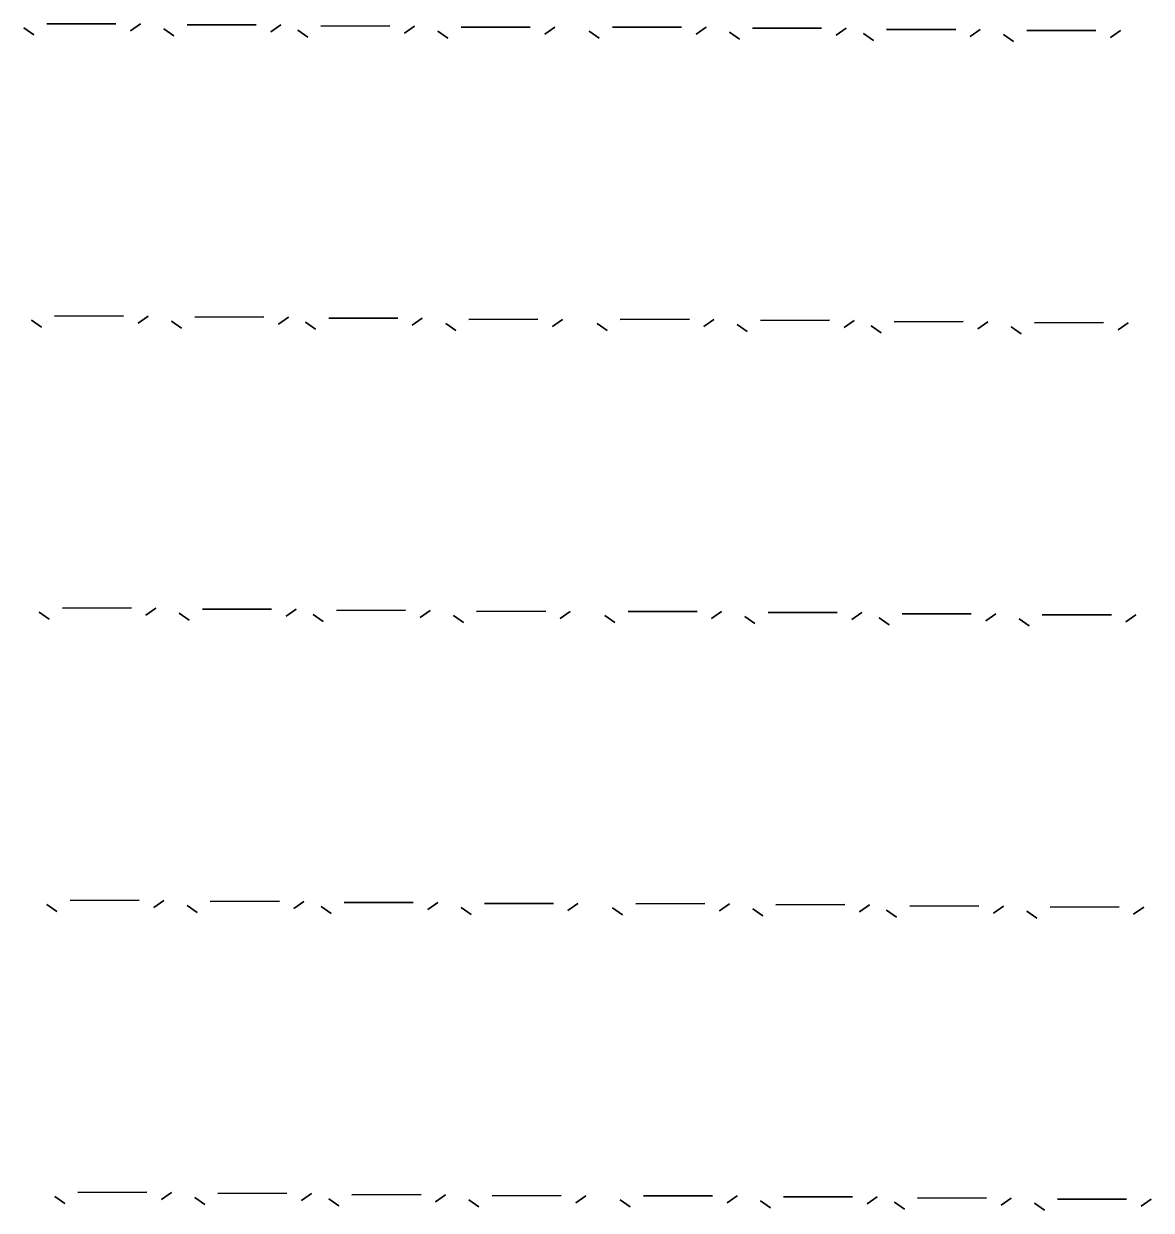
# Model space of a CAD drawing. Extents: x 0 to 5952, y 0 to 1070.
# Drawn here: x 413.6593 to 413.9575, y 396.832 to 397.1457 of the extents above; entities that cross this region are included whole.
import ezdxf

# ---------------------------------------------------------------- set-up
doc = ezdxf.new("R2010")
doc.units = 0

msp = doc.modelspace()

# ---------------------------------------------------------------- linework, layer by layer
at = {"layer": 'PDF2_Camada 1', "color": 7}
for points in [[(413.659282, 397.144586), (413.661928, 397.142734), (413.659282, 397.144586)], [(413.665394, 397.145647), (413.68365, 397.14569), (413.665394, 397.145647)], [(413.687513, 397.143795), (413.690159, 397.145647), (413.687513, 397.143795)], [(413.702488, 397.145361), (413.720744, 397.145422), (413.702488, 397.145361)], [(413.724607, 397.143509), (413.727253, 397.145361), (413.724607, 397.143509)], [(413.737863, 397.145049), (413.756119, 397.14511), (413.737863, 397.145049)], [(413.759982, 397.143197), (413.762628, 397.145049), (413.759982, 397.143197)], [(413.774931, 397.144771), (413.793187, 397.144824), (413.774931, 397.144771)], [(413.79705, 397.142919), (413.799696, 397.144771), (413.79705, 397.142919)], [(413.814962, 397.14475), (413.833219, 397.144814), (413.814962, 397.14475)], [(413.837081, 397.142898), (413.839727, 397.14475), (413.837081, 397.142898)], [(413.85203, 397.14448), (413.870287, 397.144541), (413.85203, 397.14448)], [(413.69635, 397.144303), (413.698996, 397.142451), (413.69635, 397.144303)], [(413.731751, 397.143991), (413.734397, 397.142139), (413.731751, 397.143991)], [(413.768819, 397.143713), (413.771465, 397.141861), (413.768819, 397.143713)], [(413.80885, 397.143689), (413.811496, 397.141837), (413.80885, 397.143689)], [(413.845919, 397.143422), (413.848564, 397.14157), (413.845919, 397.143422)], [(413.87415, 397.142628), (413.876795, 397.14448), (413.87415, 397.142628)], [(413.881373, 397.143078), (413.884018, 397.141226), (413.881373, 397.143078)], [(413.887485, 397.144134), (413.905741, 397.144197), (413.887485, 397.144134)], [(413.909604, 397.142282), (413.912249, 397.144134), (413.909604, 397.142282)], [(413.918414, 397.142829), (413.92106, 397.140977), (413.918414, 397.142829)], [(413.924553, 397.143885), (413.942809, 397.143938), (413.924553, 397.143885)], [(413.946672, 397.142033), (413.949318, 397.143885), (413.946672, 397.142033)], [(413.661319, 397.067341), (413.663965, 397.065489), (413.661319, 397.067341)], [(413.667431, 397.068397), (413.685687, 397.06846), (413.667431, 397.068397)], [(413.68955, 397.066545), (413.692196, 397.068397), (413.68955, 397.066545)], [(413.698387, 397.067058), (413.701033, 397.065206), (413.698387, 397.067058)], [(413.704499, 397.068119), (413.722755, 397.068177), (413.704499, 397.068119)], [(413.726618, 397.066264), (413.729264, 397.068116), (413.726618, 397.066264)], [(413.733815, 397.066743), (413.736461, 397.064891), (413.733815, 397.066743)], [(413.739927, 397.067804), (413.758183, 397.06787), (413.739927, 397.067804)], [(413.762046, 397.065952), (413.764692, 397.067804), (413.762046, 397.065952)], [(413.770883, 397.066468), (413.773529, 397.064616), (413.770883, 397.066468)], [(413.777021, 397.067524), (413.795277, 397.067587), (413.777021, 397.067524)], [(413.79914, 397.065674), (413.801786, 397.067526), (413.79914, 397.065674)], [(413.810914, 397.066436), (413.81356, 397.064584), (413.810914, 397.066436)], [(413.817053, 397.067492), (413.835309, 397.067534), (413.817053, 397.067492)], [(413.839172, 397.06564), (413.841817, 397.067492), (413.839172, 397.06564)], [(413.847982, 397.066164), (413.850628, 397.064312), (413.847982, 397.066164)], [(413.854121, 397.067222), (413.872377, 397.067304), (413.854121, 397.067222)], [(413.87624, 397.06537), (413.878886, 397.067222), (413.87624, 397.06537)], [(413.889495, 397.066891), (413.907752, 397.066976), (413.889495, 397.066891)], [(413.911614, 397.065039), (413.91426, 397.066891), (413.911614, 397.065039)], [(413.92659, 397.06664), (413.944846, 397.066706), (413.92659, 397.06664)], [(413.948709, 397.064785), (413.951355, 397.066637), (413.948709, 397.064785)], [(413.883383, 397.065833), (413.886029, 397.063981), (413.883383, 397.065833)], [(413.920452, 397.065579), (413.923097, 397.063727), (413.920452, 397.065579)], [(413.669495, 396.991149), (413.687751, 396.991215), (413.669495, 396.991149)], [(413.691614, 396.989297), (413.69426, 396.991149), (413.691614, 396.989297)], [(413.706563, 396.990871), (413.724819, 396.990922), (413.706563, 396.990871)], [(413.728682, 396.989019), (413.731328, 396.990871), (413.728682, 396.989019)], [(413.663383, 396.990094), (413.666029, 396.988241), (413.663383, 396.990094)], [(413.700424, 396.989813), (413.70307, 396.987961), (413.700424, 396.989813)], [(413.735852, 396.989498), (413.738498, 396.987646), (413.735852, 396.989498)], [(413.741964, 396.990559), (413.76022, 396.990596), (413.741964, 396.990559)], [(413.764083, 396.988707), (413.766729, 396.990559), (413.764083, 396.988707)], [(413.77292, 396.98922), (413.775566, 396.987368), (413.77292, 396.98922)], [(413.779058, 396.990276), (413.797315, 396.990342), (413.779058, 396.990276)], [(413.801178, 396.988427), (413.803823, 396.990279), (413.801178, 396.988427)], [(413.812951, 396.989191), (413.815597, 396.987339), (413.812951, 396.989191)], [(413.81909, 396.990247), (413.837346, 396.990284), (413.81909, 396.990247)], [(413.841209, 396.988395), (413.843855, 396.990247), (413.841209, 396.988395)], [(413.85002, 396.988916), (413.852665, 396.987064), (413.85002, 396.988916)], [(413.856158, 396.989977), (413.874414, 396.990019), (413.856158, 396.989977)], [(413.878277, 396.988125), (413.880923, 396.989977), (413.878277, 396.988125)], [(413.885474, 396.988588), (413.88812, 396.986736), (413.885474, 396.988588)], [(413.891586, 396.989646), (413.909842, 396.989691), (413.891586, 396.989646)], [(413.913705, 396.987794), (413.916351, 396.989646), (413.913705, 396.987794)], [(413.922515, 396.988318), (413.925161, 396.986466), (413.922515, 396.988318)], [(413.928654, 396.989374), (413.94691, 396.989432), (413.928654, 396.989374)], [(413.950773, 396.987524), (413.953419, 396.989377), (413.950773, 396.987524)], [(413.66542, 396.912849), (413.668066, 396.910996), (413.66542, 396.912849)], [(413.671532, 396.913904), (413.689788, 396.91397), (413.671532, 396.913904)], [(413.693651, 396.912052), (413.696297, 396.913904), (413.693651, 396.912052)], [(413.702488, 396.912568), (413.705134, 396.910716), (413.702488, 396.912568)], [(413.708626, 396.913626), (413.726883, 396.913693), (413.708626, 396.913626)], [(413.730746, 396.911774), (413.733391, 396.913626), (413.730746, 396.911774)], [(413.744028, 396.913314), (413.762284, 396.913375), (413.744028, 396.913314)], [(413.766147, 396.911462), (413.768793, 396.913314), (413.766147, 396.911462)], [(413.781096, 396.913031), (413.799352, 396.913076), (413.781096, 396.913031)], [(413.803215, 396.911182), (413.805861, 396.913034), (413.803215, 396.911182)], [(413.821127, 396.913015), (413.839383, 396.913084), (413.821127, 396.913015)], [(413.843246, 396.911163), (413.845892, 396.913015), (413.843246, 396.911163)], [(413.858169, 396.912732), (413.876425, 396.912769), (413.858169, 396.912732)], [(413.880288, 396.91088), (413.882934, 396.912732), (413.880288, 396.91088)], [(413.893596, 396.912401), (413.911853, 396.912449), (413.893596, 396.912401)], [(413.915716, 396.910549), (413.918361, 396.912401), (413.915716, 396.910549)], [(413.737916, 396.912259), (413.740562, 396.910406), (413.737916, 396.912259)], [(413.774984, 396.911975), (413.77763, 396.910123), (413.774984, 396.911975)], [(413.815015, 396.911954), (413.817661, 396.910102), (413.815015, 396.911954)], [(413.852057, 396.911671), (413.854703, 396.909819), (413.852057, 396.911671)], [(413.887485, 396.911343), (413.89013, 396.909491), (413.887485, 396.911343)], [(413.924553, 396.911071), (413.927198, 396.909218), (413.924553, 396.911071)], [(413.930691, 396.912126), (413.948947, 396.912184), (413.930691, 396.912126)], [(413.95281, 396.910277), (413.955456, 396.912129), (413.95281, 396.910277)], [(413.667484, 396.83559), (413.67013, 396.833738), (413.667484, 396.83559)], [(413.673596, 396.836651), (413.691852, 396.836704), (413.673596, 396.836651)], [(413.695715, 396.834799), (413.698361, 396.836651), (413.695715, 396.834799)], [(413.704525, 396.835323), (413.707171, 396.833471), (413.704525, 396.835323)], [(413.710637, 396.836384), (413.728893, 396.836453), (413.710637, 396.836384)], [(413.732756, 396.834529), (413.735402, 396.836381), (413.732756, 396.834529)], [(413.739953, 396.835011), (413.742599, 396.833159), (413.739953, 396.835011)], [(413.746091, 396.836069), (413.764348, 396.836151), (413.746091, 396.836069)], [(413.76821, 396.834217), (413.770856, 396.836069), (413.76821, 396.834217)], [(413.777021, 396.83473), (413.779667, 396.832878), (413.777021, 396.83473)], [(413.783159, 396.835786), (413.801416, 396.835866), (413.783159, 396.835786)], [(413.805279, 396.833937), (413.807924, 396.835789), (413.805279, 396.833937)], [(413.817053, 396.834701), (413.819698, 396.832849), (413.817053, 396.834701)], [(413.823164, 396.83576), (413.841421, 396.835807), (413.823164, 396.83576)], [(413.845284, 396.833908), (413.847929, 396.83576), (413.845284, 396.833908)], [(413.854094, 396.834426), (413.85674, 396.832574), (413.854094, 396.834426)], [(413.860206, 396.835485), (413.878462, 396.835545), (413.860206, 396.835485)], [(413.882325, 396.833632), (413.884971, 396.835485), (413.882325, 396.833632)], [(413.889548, 396.834098), (413.892194, 396.832246), (413.889548, 396.834098)], [(413.89566, 396.835156), (413.913916, 396.835217), (413.89566, 396.835156)], [(413.917779, 396.833304), (413.920425, 396.835156), (413.917779, 396.833304)], [(413.932702, 396.834873), (413.950958, 396.834934), (413.932702, 396.834873)], [(413.954821, 396.833021), (413.957467, 396.834873), (413.954821, 396.833021)], [(413.92659, 396.833812), (413.929236, 396.83196), (413.92659, 396.833812)]]:
    msp.add_lwpolyline(points, dxfattribs=at)
at = {"layer": 'PDF3_Solid Fills', "color": 7}
for points in [[(413.659282, 397.144586), (413.661928, 397.142734), (413.659282, 397.144586)], [(413.665394, 397.145647), (413.68365, 397.14569), (413.665394, 397.145647)], [(413.687513, 397.143795), (413.690159, 397.145647), (413.687513, 397.143795)], [(413.702488, 397.145361), (413.720744, 397.145422), (413.702488, 397.145361)], [(413.724607, 397.143509), (413.727253, 397.145361), (413.724607, 397.143509)], [(413.737863, 397.145049), (413.756119, 397.14511), (413.737863, 397.145049)], [(413.759982, 397.143197), (413.762628, 397.145049), (413.759982, 397.143197)], [(413.774931, 397.144771), (413.793187, 397.144824), (413.774931, 397.144771)], [(413.79705, 397.142919), (413.799696, 397.144771), (413.79705, 397.142919)], [(413.814962, 397.14475), (413.833219, 397.144814), (413.814962, 397.14475)], [(413.837081, 397.142898), (413.839727, 397.14475), (413.837081, 397.142898)], [(413.85203, 397.14448), (413.870287, 397.144541), (413.85203, 397.14448)], [(413.69635, 397.144303), (413.698996, 397.142451), (413.69635, 397.144303)], [(413.731751, 397.143991), (413.734397, 397.142139), (413.731751, 397.143991)], [(413.768819, 397.143713), (413.771465, 397.141861), (413.768819, 397.143713)], [(413.80885, 397.143689), (413.811496, 397.141837), (413.80885, 397.143689)], [(413.845919, 397.143422), (413.848564, 397.14157), (413.845919, 397.143422)], [(413.87415, 397.142628), (413.876795, 397.14448), (413.87415, 397.142628)], [(413.881373, 397.143078), (413.884018, 397.141226), (413.881373, 397.143078)], [(413.887485, 397.144134), (413.905741, 397.144197), (413.887485, 397.144134)], [(413.909604, 397.142282), (413.912249, 397.144134), (413.909604, 397.142282)], [(413.918414, 397.142829), (413.92106, 397.140977), (413.918414, 397.142829)], [(413.924553, 397.143885), (413.942809, 397.143938), (413.924553, 397.143885)], [(413.946672, 397.142033), (413.949318, 397.143885), (413.946672, 397.142033)], [(413.661319, 397.067341), (413.663965, 397.065489), (413.661319, 397.067341)], [(413.667431, 397.068397), (413.685687, 397.06846), (413.667431, 397.068397)], [(413.68955, 397.066545), (413.692196, 397.068397), (413.68955, 397.066545)], [(413.698387, 397.067058), (413.701033, 397.065206), (413.698387, 397.067058)], [(413.704499, 397.068119), (413.722755, 397.068177), (413.704499, 397.068119)], [(413.726618, 397.066264), (413.729264, 397.068116), (413.726618, 397.066264)], [(413.733815, 397.066743), (413.736461, 397.064891), (413.733815, 397.066743)], [(413.739927, 397.067804), (413.758183, 397.06787), (413.739927, 397.067804)], [(413.762046, 397.065952), (413.764692, 397.067804), (413.762046, 397.065952)], [(413.770883, 397.066468), (413.773529, 397.064616), (413.770883, 397.066468)], [(413.777021, 397.067524), (413.795277, 397.067587), (413.777021, 397.067524)], [(413.79914, 397.065674), (413.801786, 397.067526), (413.79914, 397.065674)], [(413.810914, 397.066436), (413.81356, 397.064584), (413.810914, 397.066436)], [(413.817053, 397.067492), (413.835309, 397.067534), (413.817053, 397.067492)], [(413.839172, 397.06564), (413.841817, 397.067492), (413.839172, 397.06564)], [(413.847982, 397.066164), (413.850628, 397.064312), (413.847982, 397.066164)], [(413.854121, 397.067222), (413.872377, 397.067304), (413.854121, 397.067222)], [(413.87624, 397.06537), (413.878886, 397.067222), (413.87624, 397.06537)], [(413.889495, 397.066891), (413.907752, 397.066976), (413.889495, 397.066891)], [(413.911614, 397.065039), (413.91426, 397.066891), (413.911614, 397.065039)], [(413.92659, 397.06664), (413.944846, 397.066706), (413.92659, 397.06664)], [(413.948709, 397.064785), (413.951355, 397.066637), (413.948709, 397.064785)], [(413.883383, 397.065833), (413.886029, 397.063981), (413.883383, 397.065833)], [(413.920452, 397.065579), (413.923097, 397.063727), (413.920452, 397.065579)], [(413.669495, 396.991149), (413.687751, 396.991215), (413.669495, 396.991149)], [(413.691614, 396.989297), (413.69426, 396.991149), (413.691614, 396.989297)], [(413.706563, 396.990871), (413.724819, 396.990922), (413.706563, 396.990871)], [(413.728682, 396.989019), (413.731328, 396.990871), (413.728682, 396.989019)], [(413.663383, 396.990094), (413.666029, 396.988241), (413.663383, 396.990094)], [(413.700424, 396.989813), (413.70307, 396.987961), (413.700424, 396.989813)], [(413.735852, 396.989498), (413.738498, 396.987646), (413.735852, 396.989498)], [(413.741964, 396.990559), (413.76022, 396.990596), (413.741964, 396.990559)], [(413.764083, 396.988707), (413.766729, 396.990559), (413.764083, 396.988707)], [(413.77292, 396.98922), (413.775566, 396.987368), (413.77292, 396.98922)], [(413.779058, 396.990276), (413.797315, 396.990342), (413.779058, 396.990276)], [(413.801178, 396.988427), (413.803823, 396.990279), (413.801178, 396.988427)], [(413.812951, 396.989191), (413.815597, 396.987339), (413.812951, 396.989191)], [(413.81909, 396.990247), (413.837346, 396.990284), (413.81909, 396.990247)], [(413.841209, 396.988395), (413.843855, 396.990247), (413.841209, 396.988395)], [(413.85002, 396.988916), (413.852665, 396.987064), (413.85002, 396.988916)], [(413.856158, 396.989977), (413.874414, 396.990019), (413.856158, 396.989977)], [(413.878277, 396.988125), (413.880923, 396.989977), (413.878277, 396.988125)], [(413.885474, 396.988588), (413.88812, 396.986736), (413.885474, 396.988588)], [(413.891586, 396.989646), (413.909842, 396.989691), (413.891586, 396.989646)], [(413.913705, 396.987794), (413.916351, 396.989646), (413.913705, 396.987794)], [(413.922515, 396.988318), (413.925161, 396.986466), (413.922515, 396.988318)], [(413.928654, 396.989374), (413.94691, 396.989432), (413.928654, 396.989374)], [(413.950773, 396.987524), (413.953419, 396.989377), (413.950773, 396.987524)], [(413.66542, 396.912849), (413.668066, 396.910996), (413.66542, 396.912849)], [(413.671532, 396.913904), (413.689788, 396.91397), (413.671532, 396.913904)], [(413.693651, 396.912052), (413.696297, 396.913904), (413.693651, 396.912052)], [(413.702488, 396.912568), (413.705134, 396.910716), (413.702488, 396.912568)], [(413.708626, 396.913626), (413.726883, 396.913693), (413.708626, 396.913626)], [(413.730746, 396.911774), (413.733391, 396.913626), (413.730746, 396.911774)], [(413.744028, 396.913314), (413.762284, 396.913375), (413.744028, 396.913314)], [(413.766147, 396.911462), (413.768793, 396.913314), (413.766147, 396.911462)], [(413.781096, 396.913031), (413.799352, 396.913076), (413.781096, 396.913031)], [(413.803215, 396.911182), (413.805861, 396.913034), (413.803215, 396.911182)], [(413.821127, 396.913015), (413.839383, 396.913084), (413.821127, 396.913015)], [(413.843246, 396.911163), (413.845892, 396.913015), (413.843246, 396.911163)], [(413.858169, 396.912732), (413.876425, 396.912769), (413.858169, 396.912732)], [(413.880288, 396.91088), (413.882934, 396.912732), (413.880288, 396.91088)], [(413.893596, 396.912401), (413.911853, 396.912449), (413.893596, 396.912401)], [(413.915716, 396.910549), (413.918361, 396.912401), (413.915716, 396.910549)], [(413.737916, 396.912259), (413.740562, 396.910406), (413.737916, 396.912259)], [(413.774984, 396.911975), (413.77763, 396.910123), (413.774984, 396.911975)], [(413.815015, 396.911954), (413.817661, 396.910102), (413.815015, 396.911954)], [(413.852057, 396.911671), (413.854703, 396.909819), (413.852057, 396.911671)], [(413.887485, 396.911343), (413.89013, 396.909491), (413.887485, 396.911343)], [(413.924553, 396.911071), (413.927198, 396.909218), (413.924553, 396.911071)], [(413.930691, 396.912126), (413.948947, 396.912184), (413.930691, 396.912126)], [(413.95281, 396.910277), (413.955456, 396.912129), (413.95281, 396.910277)], [(413.667484, 396.83559), (413.67013, 396.833738), (413.667484, 396.83559)], [(413.673596, 396.836651), (413.691852, 396.836704), (413.673596, 396.836651)], [(413.695715, 396.834799), (413.698361, 396.836651), (413.695715, 396.834799)], [(413.704525, 396.835323), (413.707171, 396.833471), (413.704525, 396.835323)], [(413.710637, 396.836384), (413.728893, 396.836453), (413.710637, 396.836384)], [(413.732756, 396.834529), (413.735402, 396.836381), (413.732756, 396.834529)], [(413.739953, 396.835011), (413.742599, 396.833159), (413.739953, 396.835011)], [(413.746091, 396.836069), (413.764348, 396.836151), (413.746091, 396.836069)], [(413.76821, 396.834217), (413.770856, 396.836069), (413.76821, 396.834217)], [(413.777021, 396.83473), (413.779667, 396.832878), (413.777021, 396.83473)], [(413.783159, 396.835786), (413.801416, 396.835866), (413.783159, 396.835786)], [(413.805279, 396.833937), (413.807924, 396.835789), (413.805279, 396.833937)], [(413.817053, 396.834701), (413.819698, 396.832849), (413.817053, 396.834701)], [(413.823164, 396.83576), (413.841421, 396.835807), (413.823164, 396.83576)], [(413.845284, 396.833908), (413.847929, 396.83576), (413.845284, 396.833908)], [(413.854094, 396.834426), (413.85674, 396.832574), (413.854094, 396.834426)], [(413.860206, 396.835485), (413.878462, 396.835545), (413.860206, 396.835485)], [(413.882325, 396.833632), (413.884971, 396.835485), (413.882325, 396.833632)], [(413.889548, 396.834098), (413.892194, 396.832246), (413.889548, 396.834098)], [(413.89566, 396.835156), (413.913916, 396.835217), (413.89566, 396.835156)], [(413.917779, 396.833304), (413.920425, 396.835156), (413.917779, 396.833304)], [(413.932702, 396.834873), (413.950958, 396.834934), (413.932702, 396.834873)], [(413.954821, 396.833021), (413.957467, 396.834873), (413.954821, 396.833021)], [(413.92659, 396.833812), (413.929236, 396.83196), (413.92659, 396.833812)]]:
    msp.add_lwpolyline(points, dxfattribs=at)
at = {"layer": 'PDF_Camada 1', "color": 7}
for points in [[(413.659282, 397.144586), (413.661928, 397.142734), (413.659282, 397.144586)], [(413.665394, 397.145647), (413.68365, 397.14569), (413.665394, 397.145647)], [(413.687513, 397.143795), (413.690159, 397.145647), (413.687513, 397.143795)], [(413.702488, 397.145361), (413.720744, 397.145422), (413.702488, 397.145361)], [(413.724607, 397.143509), (413.727253, 397.145361), (413.724607, 397.143509)], [(413.737863, 397.145049), (413.756119, 397.14511), (413.737863, 397.145049)], [(413.759982, 397.143197), (413.762628, 397.145049), (413.759982, 397.143197)], [(413.774931, 397.144771), (413.793187, 397.144824), (413.774931, 397.144771)], [(413.79705, 397.142919), (413.799696, 397.144771), (413.79705, 397.142919)], [(413.814962, 397.14475), (413.833219, 397.144814), (413.814962, 397.14475)], [(413.837081, 397.142898), (413.839727, 397.14475), (413.837081, 397.142898)], [(413.85203, 397.14448), (413.870287, 397.144541), (413.85203, 397.14448)], [(413.69635, 397.144303), (413.698996, 397.142451), (413.69635, 397.144303)], [(413.731751, 397.143991), (413.734397, 397.142139), (413.731751, 397.143991)], [(413.768819, 397.143713), (413.771465, 397.141861), (413.768819, 397.143713)], [(413.80885, 397.143689), (413.811496, 397.141837), (413.80885, 397.143689)], [(413.845919, 397.143422), (413.848564, 397.14157), (413.845919, 397.143422)], [(413.87415, 397.142628), (413.876795, 397.14448), (413.87415, 397.142628)], [(413.881373, 397.143078), (413.884018, 397.141226), (413.881373, 397.143078)], [(413.887485, 397.144134), (413.905741, 397.144197), (413.887485, 397.144134)], [(413.909604, 397.142282), (413.912249, 397.144134), (413.909604, 397.142282)], [(413.918414, 397.142829), (413.92106, 397.140977), (413.918414, 397.142829)], [(413.924553, 397.143885), (413.942809, 397.143938), (413.924553, 397.143885)], [(413.946672, 397.142033), (413.949318, 397.143885), (413.946672, 397.142033)], [(413.661319, 397.067341), (413.663965, 397.065489), (413.661319, 397.067341)], [(413.667431, 397.068397), (413.685687, 397.06846), (413.667431, 397.068397)], [(413.68955, 397.066545), (413.692196, 397.068397), (413.68955, 397.066545)], [(413.698387, 397.067058), (413.701033, 397.065206), (413.698387, 397.067058)], [(413.704499, 397.068119), (413.722755, 397.068177), (413.704499, 397.068119)], [(413.726618, 397.066264), (413.729264, 397.068116), (413.726618, 397.066264)], [(413.733815, 397.066743), (413.736461, 397.064891), (413.733815, 397.066743)], [(413.739927, 397.067804), (413.758183, 397.06787), (413.739927, 397.067804)], [(413.762046, 397.065952), (413.764692, 397.067804), (413.762046, 397.065952)], [(413.770883, 397.066468), (413.773529, 397.064616), (413.770883, 397.066468)], [(413.777021, 397.067524), (413.795277, 397.067587), (413.777021, 397.067524)], [(413.79914, 397.065674), (413.801786, 397.067526), (413.79914, 397.065674)], [(413.810914, 397.066436), (413.81356, 397.064584), (413.810914, 397.066436)], [(413.817053, 397.067492), (413.835309, 397.067534), (413.817053, 397.067492)], [(413.839172, 397.06564), (413.841817, 397.067492), (413.839172, 397.06564)], [(413.847982, 397.066164), (413.850628, 397.064312), (413.847982, 397.066164)], [(413.854121, 397.067222), (413.872377, 397.067304), (413.854121, 397.067222)], [(413.87624, 397.06537), (413.878886, 397.067222), (413.87624, 397.06537)], [(413.889495, 397.066891), (413.907752, 397.066976), (413.889495, 397.066891)], [(413.911614, 397.065039), (413.91426, 397.066891), (413.911614, 397.065039)], [(413.92659, 397.06664), (413.944846, 397.066706), (413.92659, 397.06664)], [(413.948709, 397.064785), (413.951355, 397.066637), (413.948709, 397.064785)], [(413.883383, 397.065833), (413.886029, 397.063981), (413.883383, 397.065833)], [(413.920452, 397.065579), (413.923097, 397.063727), (413.920452, 397.065579)], [(413.669495, 396.991149), (413.687751, 396.991215), (413.669495, 396.991149)], [(413.691614, 396.989297), (413.69426, 396.991149), (413.691614, 396.989297)], [(413.706563, 396.990871), (413.724819, 396.990922), (413.706563, 396.990871)], [(413.728682, 396.989019), (413.731328, 396.990871), (413.728682, 396.989019)], [(413.663383, 396.990094), (413.666029, 396.988241), (413.663383, 396.990094)], [(413.700424, 396.989813), (413.70307, 396.987961), (413.700424, 396.989813)], [(413.735852, 396.989498), (413.738498, 396.987646), (413.735852, 396.989498)], [(413.741964, 396.990559), (413.76022, 396.990596), (413.741964, 396.990559)], [(413.764083, 396.988707), (413.766729, 396.990559), (413.764083, 396.988707)], [(413.77292, 396.98922), (413.775566, 396.987368), (413.77292, 396.98922)], [(413.779058, 396.990276), (413.797315, 396.990342), (413.779058, 396.990276)], [(413.801178, 396.988427), (413.803823, 396.990279), (413.801178, 396.988427)], [(413.812951, 396.989191), (413.815597, 396.987339), (413.812951, 396.989191)], [(413.81909, 396.990247), (413.837346, 396.990284), (413.81909, 396.990247)], [(413.841209, 396.988395), (413.843855, 396.990247), (413.841209, 396.988395)], [(413.85002, 396.988916), (413.852665, 396.987064), (413.85002, 396.988916)], [(413.856158, 396.989977), (413.874414, 396.990019), (413.856158, 396.989977)], [(413.878277, 396.988125), (413.880923, 396.989977), (413.878277, 396.988125)], [(413.885474, 396.988588), (413.88812, 396.986736), (413.885474, 396.988588)], [(413.891586, 396.989646), (413.909842, 396.989691), (413.891586, 396.989646)], [(413.913705, 396.987794), (413.916351, 396.989646), (413.913705, 396.987794)], [(413.922515, 396.988318), (413.925161, 396.986466), (413.922515, 396.988318)], [(413.928654, 396.989374), (413.94691, 396.989432), (413.928654, 396.989374)], [(413.950773, 396.987524), (413.953419, 396.989377), (413.950773, 396.987524)], [(413.66542, 396.912849), (413.668066, 396.910996), (413.66542, 396.912849)], [(413.671532, 396.913904), (413.689788, 396.91397), (413.671532, 396.913904)], [(413.693651, 396.912052), (413.696297, 396.913904), (413.693651, 396.912052)], [(413.702488, 396.912568), (413.705134, 396.910716), (413.702488, 396.912568)], [(413.708626, 396.913626), (413.726883, 396.913693), (413.708626, 396.913626)], [(413.730746, 396.911774), (413.733391, 396.913626), (413.730746, 396.911774)], [(413.744028, 396.913314), (413.762284, 396.913375), (413.744028, 396.913314)], [(413.766147, 396.911462), (413.768793, 396.913314), (413.766147, 396.911462)], [(413.781096, 396.913031), (413.799352, 396.913076), (413.781096, 396.913031)], [(413.803215, 396.911182), (413.805861, 396.913034), (413.803215, 396.911182)], [(413.821127, 396.913015), (413.839383, 396.913084), (413.821127, 396.913015)], [(413.843246, 396.911163), (413.845892, 396.913015), (413.843246, 396.911163)], [(413.858169, 396.912732), (413.876425, 396.912769), (413.858169, 396.912732)], [(413.880288, 396.91088), (413.882934, 396.912732), (413.880288, 396.91088)], [(413.893596, 396.912401), (413.911853, 396.912449), (413.893596, 396.912401)], [(413.915716, 396.910549), (413.918361, 396.912401), (413.915716, 396.910549)], [(413.737916, 396.912259), (413.740562, 396.910406), (413.737916, 396.912259)], [(413.774984, 396.911975), (413.77763, 396.910123), (413.774984, 396.911975)], [(413.815015, 396.911954), (413.817661, 396.910102), (413.815015, 396.911954)], [(413.852057, 396.911671), (413.854703, 396.909819), (413.852057, 396.911671)], [(413.887485, 396.911343), (413.89013, 396.909491), (413.887485, 396.911343)], [(413.924553, 396.911071), (413.927198, 396.909218), (413.924553, 396.911071)], [(413.930691, 396.912126), (413.948947, 396.912184), (413.930691, 396.912126)], [(413.95281, 396.910277), (413.955456, 396.912129), (413.95281, 396.910277)], [(413.667484, 396.83559), (413.67013, 396.833738), (413.667484, 396.83559)], [(413.673596, 396.836651), (413.691852, 396.836704), (413.673596, 396.836651)], [(413.695715, 396.834799), (413.698361, 396.836651), (413.695715, 396.834799)], [(413.704525, 396.835323), (413.707171, 396.833471), (413.704525, 396.835323)], [(413.710637, 396.836384), (413.728893, 396.836453), (413.710637, 396.836384)], [(413.732756, 396.834529), (413.735402, 396.836381), (413.732756, 396.834529)], [(413.739953, 396.835011), (413.742599, 396.833159), (413.739953, 396.835011)], [(413.746091, 396.836069), (413.764348, 396.836151), (413.746091, 396.836069)], [(413.76821, 396.834217), (413.770856, 396.836069), (413.76821, 396.834217)], [(413.777021, 396.83473), (413.779667, 396.832878), (413.777021, 396.83473)], [(413.783159, 396.835786), (413.801416, 396.835866), (413.783159, 396.835786)], [(413.805279, 396.833937), (413.807924, 396.835789), (413.805279, 396.833937)], [(413.817053, 396.834701), (413.819698, 396.832849), (413.817053, 396.834701)], [(413.823164, 396.83576), (413.841421, 396.835807), (413.823164, 396.83576)], [(413.845284, 396.833908), (413.847929, 396.83576), (413.845284, 396.833908)], [(413.854094, 396.834426), (413.85674, 396.832574), (413.854094, 396.834426)], [(413.860206, 396.835485), (413.878462, 396.835545), (413.860206, 396.835485)], [(413.882325, 396.833632), (413.884971, 396.835485), (413.882325, 396.833632)], [(413.889548, 396.834098), (413.892194, 396.832246), (413.889548, 396.834098)], [(413.89566, 396.835156), (413.913916, 396.835217), (413.89566, 396.835156)], [(413.917779, 396.833304), (413.920425, 396.835156), (413.917779, 396.833304)], [(413.932702, 396.834873), (413.950958, 396.834934), (413.932702, 396.834873)], [(413.954821, 396.833021), (413.957467, 396.834873), (413.954821, 396.833021)], [(413.92659, 396.833812), (413.929236, 396.83196), (413.92659, 396.833812)]]:
    msp.add_lwpolyline(points, dxfattribs=at)

doc.saveas('drawing.dxf')
